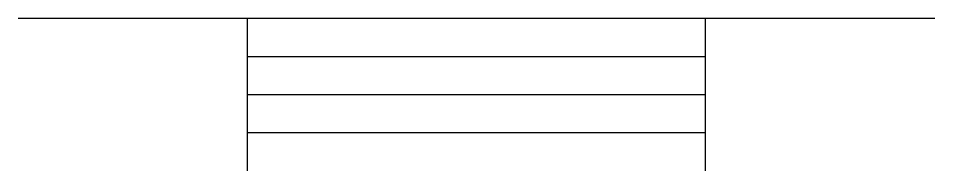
# Model space of a CAD drawing. Header units: millimetres. Extents: x -900 to 900, y -150 to 150.
import ezdxf

# ---------------------------------------------------------------- set-up
doc = ezdxf.new("R2010")
doc.units = ezdxf.units.MM

# ---------------------------------------------------------------- blocks, each defined once
blk = doc.blocks.new('$LinePat$防水材料2')
at = {"color": 0}
for p, q in [((0, 0), (600, 0)), ((150, -100), (150, 0)), ((450, -100), (450, 0)), ((150, -25), (450, -25)), ((150, -50), (450, -50)), ((150, -75), (450, -75)), ((150, -100), (150, -100))]:
    blk.add_line(p, q, dxfattribs=at)

msp = doc.modelspace()

# ---------------------------------------------------------------- block references
at = {"xscale": 3, "yscale": 3, "zscale": 3}
msp.add_blockref('$LinePat$防水材料2', (-900, 150), dxfattribs=at)

doc.saveas('drawing.dxf')
